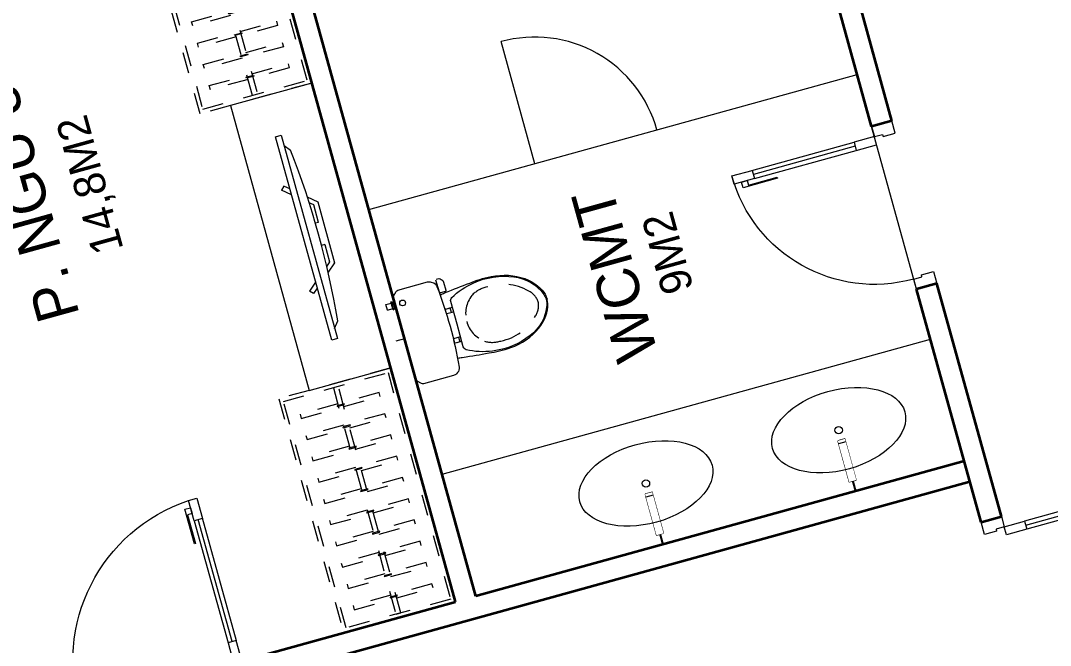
# Model space of a CAD drawing. Header units: metres. Extents: x 568332 to 569219, y 2065964 to 2066430.
# Drawn here: x 568554.31 to 568559.188, y 2066338.83 to 2066341.79 of the extents above; entities that cross this region are included whole.
import ezdxf

# ---------------------------------------------------------------- set-up
doc = ezdxf.new("R2010")
doc.units = ezdxf.units.M
for name, pattern in [('$AUDIT_BAD_LTYPE2', [0]), ('CENTER', [2, 1.25, -0.25, 0.25, -0.25]), ('X-5M-G-MB PHONGNGU$0$HIDDEN2', [0.1875, 0.125, -0.0625]), ('xref-thap C (mb tang 32-2)$0$HIDDEN', [0.375, 0.25, -0.125])]:
    doc.linetypes.add(name, pattern=pattern)
doc.layers.get('0').update_dxf_attribs({"linetype": 'CONTINUOUS'})
doc.layers.get('DEFPOINTS').update_dxf_attribs({"linetype": 'CONTINUOUS'})
for name, color, linetype, lineweight in [('-CENTER', 143, 'CENTER', 13), ('-DOOR', 137, 'CONTINUOUS', 9), ('-FURNITURE', 46, 'CONTINUOUS', 9), ('-HATCH', 8, 'CONTINUOUS', 5), ('-WALL', 4, 'CONTINUOUS', 35), ('TEXT25', 2, 'CONTINUOUS', 13)]:
    doc.layers.add(name, color=color, linetype=linetype, lineweight=lineweight)
doc.styles.add('SVN_AVO_thuong', font='')
doc.styles.add('T1', font='', dxfattribs={"height": 200})
doc.styles.get('SVN_AVO_thuong').set_extended_font_data('SVN-Avo')
doc.styles.get('T1').set_extended_font_data('VNgeometric Light')

# ---------------------------------------------------------------- blocks, each defined once
blk = doc.blocks.new('Sink_Cicle')
blk.add_lwpolyline([(17.49999987077899, -50.00226151314564), (-17.49999987077899, -49.99773848685436), (-17.51615354442038, -252.2967581441626), (17.48384613892995, -252.3012811850058)], close=True)
blk.add_circle((0, -300), 17.5)
at = {"layer": 'DEFPOINTS'}
blk.add_line((0, -100), (0, 0), dxfattribs=at)
blk.add_wipeout([(17.499999870775355, -50.00226151314928), (-17.49999987078263, -49.99773848685436), (-17.516153544427652, -252.29675814416623), (17.48384613892631, -252.3012811850058)])
at = {"layer": '-FURNITURE', "linetype": 'Continuous'}
blk.add_ellipse((0, -300), major_axis=(-325, 0), ratio=0.5846153846153846, dxfattribs=at)
blk.add_line((-17.51421511289664, -237.2967582757119), (17.48578462866135, -237.3012813020032))
blk = doc.blocks.new('XR.MB.LM123$0$tvi 1')
blk.add_lwpolyline([(28.54445810673496, -2.291926648467779e-10), (28.54445810673496, -999.9999999999964), (-7.275957614183426e-12, -1000), (0, 0)], close=True)
for points in [[(28.54445810680045, -50.31958968611434), (52.37372755713295, -80.86315460130209)], [(-24.09820395050338, -235.5599978379832), (-39.09879504836863, -251.7939635238108)], [(0, -255.9952397129928), (-24.09820395050338, -235.5599978379832)], [(0, -284.7849796677438), (-39.09879504836863, -251.7939635238108)], [(69.66229681991535, -315.0836646851385), (111.1934016081432, -350.2927865858655), (111.193401608034, -649.712917566063), (69.68611289083492, -684.9110379843005)], [(89.09002233762294, -445.7449799550195), (89.09002233762294, -359.9578938602899), (70.91298945683957, -344.6203678706661)], [(89.09002233762294, -445.7449799550195), (73.49991829216015, -445.7449799550232)], [(89.09002233768115, -554.2550200447404), (89.09002233773936, -640.0421061392371), (70.91298945678864, -655.3796321293303)], [(89.09002233768115, -554.2550200447404), (73.49991829216015, -554.2550200447404)], [(0, -715.2150203320198), (-39.09879504836863, -748.2060364759491)], [(-24.09820395050338, -764.4400021620095), (-39.09879504836863, -748.2060364759491)], [(0, -744.004760287), (-24.09820395050338, -764.4400021620095)], [(28.54445810674224, -949.680410313882), (52.37372755713295, -919.1368453984578)]]:
    blk.add_lwpolyline(points)
blk.add_arc((-4025.16618952866, -499.9999999999964), 4099.025185406737, 354.1310878512652, 5.868912148527433)
blk = doc.blocks.new('*U238')
at = {"linetype": 'X-5M-G-MB PHONGNGU$0$HIDDEN2'}
for points in [[(0, 600.0000000004657), (0, 0), (1254.545454600615, -3.99789616864818e-10), (1254.545454600615, 600.0000000000658)], [(1234.545454600615, 579.9996613719925), (1234.545454600615, 19.99966137199266), (20, 20.00000000046566), (20, 580.0000000004657)], [(1234.545454600615, 286.6991212950747), (1234.545454600615, 313.0991212949815), (20, 313.0991212953813), (19.99999859370291, 286.6991212952417)], [(113.7817614636733, 319.1750910408318), (109.4317788550979, 319.1750910408318), (109.4317788550979, 280.441767644881), (113.7817614636733, 280.441767644881)], [(227.7817614636733, 319.1750910407849), (223.4317788550979, 319.1750910407849), (223.4317788550979, 280.4417676448341), (227.7817614636733, 280.4417676448341)], [(341.7817614636733, 319.175091040738), (337.4317788550979, 319.175091040738), (337.4317788550979, 280.4417676447872), (341.7817614636733, 280.4417676447872)], [(455.7817614636733, 319.1750910406911), (451.4317788550979, 319.1750910406911), (451.4317788550979, 280.4417676447403), (455.7817614636733, 280.4417676447403)], [(569.7817614636733, 319.1750910406442), (565.431778855098, 319.1750910406442), (565.431778855098, 280.4417676446934), (569.7817614636733, 280.4417676446934)], [(683.7817614636733, 319.1750910405973), (679.431778855098, 319.1750910405973), (679.431778855098, 280.4417676446465), (683.7817614636733, 280.4417676446465)], [(797.7817614636733, 319.1750910405504), (793.431778855098, 319.1750910405504), (793.431778855098, 280.4417676445996), (797.7817614636733, 280.4417676445996)], [(911.7817614636733, 319.1750910405035), (907.431778855098, 319.1750910405035), (907.431778855098, 280.4417676445527), (911.7817614636733, 280.4417676445527)], [(1025.781761463673, 319.1750910404566), (1021.431778855098, 319.1750910404566), (1021.431778855098, 280.4417676445057), (1025.781761463673, 280.4417676445057)], [(1139.781761463673, 319.1750910404097), (1135.431778855098, 319.1750910404097), (1135.431778855098, 280.4417676444588), (1139.781761463673, 280.4417676444588)]]:
    blk.add_lwpolyline(points, close=True, dxfattribs=at)
for points in [[(122.2409142897814, 313.1103512093413), (122.2409142897814, 515.2497102723445), (100.1765458012815, 515.2497102723445), (100.1765458012815, 313.1103512093413)], [(236.2409142897814, 313.1103512092944), (236.2409142897814, 515.2497102722975), (214.1765458012815, 515.2497102722975), (214.1765458012815, 313.1103512092944)], [(350.2409142897814, 313.1103512092475), (350.2409142897814, 515.2497102722507), (328.1765458012815, 515.2497102722507), (328.1765458012815, 313.1103512092475)], [(464.2409142897814, 313.1103512092006), (464.2409142897814, 515.2497102722037), (442.1765458012815, 515.2497102722037), (442.1765458012815, 313.1103512092006)], [(578.2409142897814, 313.1103512091537), (578.2409142897814, 515.2497102721569), (556.1765458012815, 515.2497102721569), (556.1765458012815, 313.1103512091537)], [(692.2409142897814, 313.1103512091068), (692.2409142897814, 515.24971027211), (670.1765458012815, 515.24971027211), (670.1765458012815, 313.1103512091068)], [(806.2409142897814, 313.1103512090599), (806.2409142897814, 515.249710272063), (784.1765458012815, 515.249710272063), (784.1765458012815, 313.1103512090599)], [(920.2409142897814, 313.110351209013), (920.2409142897814, 515.2497102720162), (898.1765458012815, 515.2497102720162), (898.1765458012815, 313.110351209013)], [(1034.240914289781, 313.1103512089661), (1034.240914289781, 515.2497102719692), (1012.176545801281, 515.2497102719692), (1012.176545801281, 313.1103512089661)], [(1148.240914289781, 313.1103512089192), (1148.240914289781, 515.2497102719224), (1126.176545801281, 515.2497102719224), (1126.176545801281, 313.1103512089192)], [(100.1765458012815, 286.7103512094345), (100.1765458012815, 92.0852110228024), (122.2409142897814, 92.0852110228024), (122.2409142897814, 286.7103512094345)], [(214.1765458012815, 286.7103512093876), (214.1765458012815, 92.08521102275549), (236.2409142897814, 92.08521102275549), (236.2409142897814, 286.7103512093876)], [(328.1765458012815, 286.7103512093407), (328.1765458012815, 92.08521102270858), (350.2409142897814, 92.08521102270858), (350.2409142897814, 286.7103512093407)], [(442.1765458012815, 286.7103512092938), (442.1765458012815, 92.08521102266168), (464.2409142897814, 92.08521102266168), (464.2409142897814, 286.7103512092938)], [(556.1765458012815, 286.7103512092469), (556.1765458012815, 92.08521102261477), (578.2409142897814, 92.08521102261477), (578.2409142897814, 286.7103512092469)], [(670.1765458012815, 286.7103512092), (670.1765458012815, 92.08521102256786), (692.2409142897814, 92.08521102256786), (692.2409142897814, 286.7103512092)], [(784.1765458012815, 286.7103512091531), (784.1765458012815, 92.08521102252095), (806.2409142897814, 92.08521102252095), (806.2409142897814, 286.7103512091531)], [(898.1765458012815, 286.7103512091062), (898.1765458012815, 92.08521102247404), (920.2409142897814, 92.08521102247404), (920.2409142897814, 286.7103512091062)], [(1012.176545801281, 286.7103512090592), (1012.176545801281, 92.08521102242715), (1034.240914289781, 92.08521102242715), (1034.240914289781, 286.7103512090592)], [(1126.176545801281, 286.7103512090123), (1126.176545801281, 92.08521102238024), (1148.240914289781, 92.08521102238024), (1148.240914289781, 286.7103512090123)]]:
    blk.add_lwpolyline(points, dxfattribs=at)
blk = doc.blocks.new('*U198')
at = {"linetype": '$AUDIT_BAD_LTYPE2'}
for p, q in [((70, 100), (70, 700.0000000000018)), ((90, 700.0000000000018), (90, 100))]:
    blk.add_line(p, q, dxfattribs=at)
for points in [[(50, 700.0000000000018), (90, 700.0000000000018), (90, 800.0000000000018), (50, 800.0000000000018), (50, 700.0000000000018)], [(50, 702.9059272893373), (50, 100)], [(50, 100), (90, 100), (90, 0), (50, 0), (50, 100)]]:
    blk.add_lwpolyline(points)
for points in [[(118.2698876160139, 594.515618111911), (118.2698876160139, 764.1349438079942), (90, 764.1349438079942), (90, 735.8650561920094), (112.6159100928053, 735.8650561920094), (112.6159100928053, 594.515618111911)], [(0, 0), (50, 0), (50, -40), (60, -40), (60, -100.0001724930771), (0, -100.0001724930771)], [(900.0000000000018, -1.262177448353619e-28), (850.0000000000018, -1.262177448353619e-28), (850.0000000000018, -40.00000000000001), (840.0000000000018, -40.00000000000001), (840.0000000000018, -100.0001724930771), (900.0000000000018, -100.0001724930771)]]:
    blk.add_lwpolyline(points, close=True)
at = {"linetype": '$AUDIT_BAD_LTYPE2', "ltscale": 0.3}
blk.add_arc((50, 0), 800.0000000000019, 0, 90, dxfattribs=at)
blk = doc.blocks.new('*U149')
at = {"linetype": '$AUDIT_BAD_LTYPE2'}
for p, q in [((70, 100), (70, 699.9999999999982)), ((90, 699.9999999999982), (90, 100))]:
    blk.add_line(p, q, dxfattribs=at)
for points in [[(50, 699.9999999999982), (90, 699.9999999999982), (90, 799.9999999999982), (50, 799.9999999999982), (50, 699.9999999999982)], [(50, 702.9059272893337), (50, 100)], [(50, 100), (90, 100), (90, 0), (50, 0), (50, 100)]]:
    blk.add_lwpolyline(points)
for points in [[(118.2698876160139, 594.5156181119073), (118.2698876160139, 764.1349438079906), (90, 764.1349438079906), (90, 735.8650561920058), (112.6159100928053, 735.8650561920058), (112.6159100928053, 594.5156181119073)], [(0, 0), (50, 0), (50, -40), (60, -40), (60, -99.99999999999272), (0, -99.99999999999272)], [(899.9999999999982, 1.3252863207713e-28), (849.9999999999982, 1.3252863207713e-28), (849.9999999999982, -40.00000000000001), (839.9999999999982, -40.00000000000001), (839.9999999999982, -99.99999999999272), (899.9999999999982, -99.99999999999272)]]:
    blk.add_lwpolyline(points, close=True)
at = {"linetype": '$AUDIT_BAD_LTYPE2', "ltscale": 0.3}
blk.add_arc((50, 0), 799.9999999999982, 0, 90, dxfattribs=at)
blk = doc.blocks.new('A$C18091ED7')
for p, q in [((9.957147995010018e-09, -42.13376978135784), (0, -3.786117304116488e-07)), ((146.1412317672475, -26.59467297248193), (179.181621938591, -26.59467296488583)), ((146.1412317672475, -26.59467297248193), (146.1412317680188, -30.17859706786112)), ((146.1412317680188, -30.17859706786112), (165.7503655985456, -30.17859706340823)), ((153.0594147269658, -36.79204952501459), (146.1412317680188, -30.17859706786112)), ((152.3191092506386, -2.717133611440659e-07), (152.3191092568413, -26.59467297093943)), ((152.3191092506386, -2.717133611440659e-07), (179.1816219322718, -2.654269337654114e-07)), ((153.0594147269658, -36.79204952501459), (165.7503656001572, -36.79204952192958)), ((153.0594147275151, -39.73033438943094), (153.0594147269658, -36.79204952501459)), ((153.0594147275151, -39.73033438943094), (178.4413164740145, -39.73033438349376)), ((153.0594147275151, -39.73033438943094), (178.4413164740145, -39.73033438349376)), ((153.0594147275151, -39.73033438943094), (153.0594147281554, -42.13376974494895)), ((185.3594994290725, -30.17859705851879), (165.7503655985456, -30.17859706340823)), ((178.4413164733487, -36.79204951884458), (165.7503656001572, -36.79204952192958)), ((185.3594994290725, -30.17859705851879), (178.4413164733487, -36.79204951884458)), ((178.4413164733487, -36.79204951884458), (178.4413164740145, -39.73033438349376)), ((178.4413164740145, -39.73033438349376), (178.4413164746547, -42.1337697392446)), ((179.1816219322718, -2.654269337654114e-07), (179.181621938591, -26.59467296488583)), ((179.181621938591, -26.59467296488583), (185.3594994283012, -26.59467296337243)), ((185.3594994283012, -26.59467296337243), (185.3594994290725, -30.17859705851879)), ((-83.25994817525861, -267.3592828898691), (-83.259948167517, -299.9634285944048)), ((-83.25994817257379, -278.4883151478134), (-83.25994817046012, -287.6388527823146)), ((-60.91100930959874, -290.0299398849311), (-83.25994816994717, -290.0299398901407)), ((-62.88950393904452, -265.3807882612164), (-81.28145355204106, -265.3807882657275)), ((-60.91100931491019, -267.3592828844266), (-60.91100930728498, -299.9634285889624)), ((60.9110093945892, -267.3592828557594), (60.9110094022144, -299.9634285600623)), ((60.91100939990065, -290.029939856031), (83.25994826024908, -290.0299398510542)), ((62.88950401780676, -265.3807882316178), (81.2814536308033, -265.3807882273395)), ((83.25994825493763, -267.3592828505498), (83.25994826256283, -299.9634285550856)), ((83.25994825750604, -278.488315108727), (83.2599482596197, -287.6388527429954)), ((165.3959958605519, -261.9873972070927), (165.3959958671003, -289.7349902229907)), ((167.8691141396885, -259.5142789271486), (228.0810223811895, -259.5142789128586)), ((167.8691141472664, -292.2081085020036), (206.7175896017579, -292.2081084926904)), ((230.5541406641933, -274.3229751045001), (230.5541406613593, -261.9873971916386))]:
    blk.add_line(p, q)
for points in [[(230.0000000517721, -218.5046414944518, -0.1374073801801567), (225.4781190853137, -234.6482587013161), (221.7949787454636, -240.7070387715066, -0.2360805181595358), (198.2560902649639, -255.4947853636986, -0.0519608230665726), (-198.2560901437319, -255.4947854572965, -0.236080518165078), (-221.7949786317113, -240.7070388760185), (-225.4781189743626, -234.6482588077488, -0.1374073801809237), (-229.9999999484608, -218.5046416030382), (-229.9999999831671, -71.98694829508895, -0.1989123673786679), (-226.3782021181105, -63.2431547633314), (-208.8906150607545, -45.75556769772083, -0.1989123673792025), (-200.1468215308087, -42.13376982865157), (9.971699910238385e-09, -42.13376978135784), (200.1468215506357, -42.13376973403501, -0.1989123673792025), (208.8906150822841, -45.75556759897154), (226.3782021480001, -63.24315465634572, -0.1989123673791691), (230.0000000170658, -71.98694818626973)], [(144.14367173758, -618.9627606730501, -0.2124047892419209), (26.30999211127346, -734.491494372196, -0.0276853236339062), (-0.5628229983012716, -738.609219571983, -0.0222792448073508), (-26.30999181118386, -734.4914943844487, -0.2124047892421136), (-144.1436714920528, -618.9627607410075, -0.1427957259999892), (-167.2376623962118, -428.0139674870588, -0.0930051380368448), (-127.9331820271946, -309.1271633332653, -0.2564387014614383), (-111.240849547703, -299.9634286007786), (4.746470949612558e-08, -299.9634285748762), (111.2408496426324, -299.9634285482753, -0.2564387014619951), (127.933182126606, -309.1271632729331, -0.0930051380368741), (167.2376625517572, -428.0139674081001, -0.1427957260000456)]]:
    blk.add_lwpolyline(points, format="xyb", close=True)
at = {"linetype": 'xref-thap C (mb tang 32-2)$0$HIDDEN', "ltscale": 100}
blk.add_lwpolyline([(61.00044987679576, -669.0176259216969, -0.1990312026443698), (1.417429302819073e-07, -698.769823720475, -0.1990312026443799), (-61.00044960746891, -669.0176259504806, -0.2189240232571595), (-131.9321382956405, -478.313622940972, -0.1537914605682739), (-112.4681372026971, -403.989815428853, -0.2367011859554165), (5.876427167095244e-08, -347.5870280214876, -0.2367011859554843), (112.4681373467611, -403.9898153757968, -0.1537914605681893), (131.9321384748619, -478.313622878748, -0.2189240232571754)], format="xyb", close=True, dxfattribs=at)
blk.add_circle((165.7503656100234, -78.39166221523192), 13.90362011701458)
for centre, radius, start, end in [((-81.28145355158267, -267.3592828894034), 1.978494623656905, 90.00000001354867, 180.0000000133402), ((-62.88950393858613, -267.3592828848923), 1.978494623656905, 1.334021322268115e-08, 90.00000001354867), ((62.88950401826514, -267.3592828552937), 1.978494623656905, 90.00000001354867, 180.0000000133402), ((81.28145363126168, -267.3592828510155), 1.978494623656905, 1.334021322268115e-08, 90.00000001354867), ((167.8691141402633, -261.9873972065106), 2.473118279571131, 90.00000001354867, 180.0000000133402), ((167.8691141466952, -289.7349902224087), 2.473118279571131, 180.0000000133402, 270.0000000135486), ((206.717589598069, -276.6690117186226), 15.53909677420133, 270.0000000135486, 306.4658507565522), ((168.3527972659103, -224.7572911087773), 80.08895368617857, 306.4658507565522, 320.3122930343796), ((228.0810223845983, -274.3229751050822), 2.473118279571131, 320.3122930343796, 1.334021322268115e-08)]:
    blk.add_arc(centre, radius, start, end)
for points, knots in [([(-155.6468228230951, -259.4535552573798), (-156.6353001506941, -267.2522313103836), (-164.2940232875517, -328.394745314552), (-169.1545302536251, -385.0939582949213), (-183.68571763406, -527.7705276800843), (-135.602968026873, -679.1126648240606), (-50.29344375100118, -735.2493608418445), (-19.70048385594782, -741.0901266933652), (1.531116140540689e-07, -743.6724421556864)], [130.6139379315478, 130.6139379315478, 130.6139379315478, 130.6139379315478, 152.8521090939923, 311.1293507817257, 417.703951170228, 561.3833927516608, 697.6926317810714, 710.812262267882, 710.812262267882, 710.812262267882, 710.812262267882]), ([(155.6468228994709, -259.4535551877343), (156.6353002305841, -267.2522312389628), (164.2940233960289, -328.3947452375724), (169.1545303888706, -385.0939582149149), (183.6857178367027, -527.7705275934422), (135.6029683008201, -679.1126647599449), (50.29344405157826, -735.2493608178338), (19.70048415924612, -741.0901266841101), (1.530679583083838e-07, -743.6724421554536)], [130.613937934949, 130.613937934949, 130.613937934949, 130.613937934949, 152.8521090939923, 311.1293507817257, 417.703951170228, 561.3833927516608, 697.6926317810714, 710.812262267882, 710.812262267882, 710.812262267882, 710.812262267882])]:
    blk.add_open_spline(points, degree=3, knots=knots)
blk = doc.blocks.new('*U18')
at = {"linetype": '$AUDIT_BAD_LTYPE2'}
for p, q in [((70, 100), (69.99999999999999, 599.9999999999982)), ((89.99999999999999, 599.9999999999982), (90, 100))]:
    blk.add_line(p, q, dxfattribs=at)
for points in [[(49.99999999999999, 599.9999999999982), (89.99999999999999, 599.9999999999982), (89.99999999999999, 699.9999999999982), (49.99999999999999, 699.9999999999982), (49.99999999999999, 599.9999999999982)], [(49.99999999999999, 602.9059272893337), (50, 100)], [(50, 100), (90, 100), (90, 0), (50, 0), (50, 100)]]:
    blk.add_lwpolyline(points)
for points in [[(118.2698876160139, 494.5156181119073), (118.2698876160139, 664.1349438079906), (89.99999999999999, 664.1349438079906), (89.99999999999999, 635.8650561920058), (112.6159100928053, 635.8650561920058), (112.6159100928053, 494.5156181119073)], [(0, 0), (50, 0), (50, -40), (60, -40), (60, -100.0001724930698), (0, -100.0001724930698)], [(799.9999999999982, 7.105427357601134e-15), (749.9999999999982, 7.105427357601134e-15), (749.9999999999982, -40), (739.9999999999982, -40), (739.9999999999982, -100.0001724930698), (799.9999999999982, -100.0001724930698)]]:
    blk.add_lwpolyline(points, close=True)
at = {"linetype": '$AUDIT_BAD_LTYPE2', "ltscale": 0.3}
blk.add_arc((50, 0), 699.9999999999982, 0, 90, dxfattribs=at)
blk = doc.blocks.new('*U233')
at = {"linetype": 'X-5M-G-MB PHONGNGU$0$HIDDEN2'}
for points in [[(0, 600.0000000004657), (0, 0), (1254.545454447709, -3.99789616801902e-10), (1254.545454447709, 600.0000000000658)], [(1234.545454447709, 579.9996613719925), (1234.545454447709, 19.99966137199266), (20, 20.00000000046566), (20, 580.0000000004657)], [(1234.545454447709, 286.6991212950747), (1234.545454447709, 313.0991212949815), (20, 313.0991212953813), (19.99999859370291, 286.6991212952417)], [(113.7817614636733, 319.1750910408318), (109.4317788550979, 319.1750910408318), (109.4317788550979, 280.441767644881), (113.7817614636733, 280.441767644881)], [(227.7817614636733, 319.1750910407849), (223.4317788550979, 319.1750910407849), (223.4317788550979, 280.4417676448341), (227.7817614636733, 280.4417676448341)], [(341.7817614636733, 319.175091040738), (337.4317788550979, 319.175091040738), (337.4317788550979, 280.4417676447872), (341.7817614636733, 280.4417676447872)], [(455.7817614636733, 319.1750910406911), (451.4317788550979, 319.1750910406911), (451.4317788550979, 280.4417676447403), (455.7817614636733, 280.4417676447403)], [(569.7817614636733, 319.1750910406442), (565.431778855098, 319.1750910406442), (565.431778855098, 280.4417676446934), (569.7817614636733, 280.4417676446934)], [(683.7817614636733, 319.1750910405973), (679.431778855098, 319.1750910405973), (679.431778855098, 280.4417676446465), (683.7817614636733, 280.4417676446465)], [(797.7817614636733, 319.1750910405504), (793.431778855098, 319.1750910405504), (793.431778855098, 280.4417676445996), (797.7817614636733, 280.4417676445996)], [(911.7817614636733, 319.1750910405035), (907.431778855098, 319.1750910405035), (907.431778855098, 280.4417676445527), (911.7817614636733, 280.4417676445527)], [(1025.781761463673, 319.1750910404566), (1021.431778855098, 319.1750910404566), (1021.431778855098, 280.4417676445057), (1025.781761463673, 280.4417676445057)], [(1139.781761463673, 319.1750910404097), (1135.431778855098, 319.1750910404097), (1135.431778855098, 280.4417676444588), (1139.781761463673, 280.4417676444588)]]:
    blk.add_lwpolyline(points, close=True, dxfattribs=at)
for points in [[(122.2409142897814, 313.1103512093413), (122.2409142897814, 515.2497102723445), (100.1765458012815, 515.2497102723445), (100.1765458012815, 313.1103512093413)], [(236.2409142897814, 313.1103512092944), (236.2409142897814, 515.2497102722975), (214.1765458012815, 515.2497102722975), (214.1765458012815, 313.1103512092944)], [(350.2409142897814, 313.1103512092475), (350.2409142897814, 515.2497102722507), (328.1765458012815, 515.2497102722507), (328.1765458012815, 313.1103512092475)], [(464.2409142897814, 313.1103512092006), (464.2409142897814, 515.2497102722037), (442.1765458012815, 515.2497102722037), (442.1765458012815, 313.1103512092006)], [(578.2409142897814, 313.1103512091537), (578.2409142897814, 515.2497102721569), (556.1765458012815, 515.2497102721569), (556.1765458012815, 313.1103512091537)], [(692.2409142897814, 313.1103512091068), (692.2409142897814, 515.24971027211), (670.1765458012815, 515.24971027211), (670.1765458012815, 313.1103512091068)], [(806.2409142897814, 313.1103512090599), (806.2409142897814, 515.249710272063), (784.1765458012815, 515.249710272063), (784.1765458012815, 313.1103512090599)], [(920.2409142897814, 313.110351209013), (920.2409142897814, 515.2497102720162), (898.1765458012815, 515.2497102720162), (898.1765458012815, 313.110351209013)], [(1034.240914289781, 313.1103512089661), (1034.240914289781, 515.2497102719692), (1012.176545801281, 515.2497102719692), (1012.176545801281, 313.1103512089661)], [(1148.240914289781, 313.1103512089192), (1148.240914289781, 515.2497102719224), (1126.176545801281, 515.2497102719224), (1126.176545801281, 313.1103512089192)], [(100.1765458012815, 286.7103512094345), (100.1765458012815, 92.0852110228024), (122.2409142897814, 92.0852110228024), (122.2409142897814, 286.7103512094345)], [(214.1765458012815, 286.7103512093876), (214.1765458012815, 92.08521102275549), (236.2409142897814, 92.08521102275549), (236.2409142897814, 286.7103512093876)], [(328.1765458012815, 286.7103512093407), (328.1765458012815, 92.08521102270858), (350.2409142897814, 92.08521102270858), (350.2409142897814, 286.7103512093407)], [(442.1765458012815, 286.7103512092938), (442.1765458012815, 92.08521102266168), (464.2409142897814, 92.08521102266168), (464.2409142897814, 286.7103512092938)], [(556.1765458012815, 286.7103512092469), (556.1765458012815, 92.08521102261477), (578.2409142897814, 92.08521102261477), (578.2409142897814, 286.7103512092469)], [(670.1765458012815, 286.7103512092), (670.1765458012815, 92.08521102256786), (692.2409142897814, 92.08521102256786), (692.2409142897814, 286.7103512092)], [(784.1765458012815, 286.7103512091531), (784.1765458012815, 92.08521102252095), (806.2409142897814, 92.08521102252095), (806.2409142897814, 286.7103512091531)], [(898.1765458012815, 286.7103512091062), (898.1765458012815, 92.08521102247404), (920.2409142897814, 92.08521102247404), (920.2409142897814, 286.7103512091062)], [(1012.176545801281, 286.7103512090592), (1012.176545801281, 92.08521102242715), (1034.240914289781, 92.08521102242715), (1034.240914289781, 286.7103512090592)], [(1126.176545801281, 286.7103512090123), (1126.176545801281, 92.08521102238024), (1148.240914289781, 92.08521102238024), (1148.240914289781, 286.7103512090123)]]:
    blk.add_lwpolyline(points, dxfattribs=at)
blk = doc.blocks.new('M29-T3')
at = {"layer": '-FURNITURE'}
blk.add_line((200184.5213416263, -827716.7030488453), (200184.5213416601, -830116.7030488704), dxfattribs=at)
for points in [[(200834.521341464, -827216.7024556131), (199434.521341464, -827216.7024561213), (199434.5213415341, -827616.7030490777), (200834.5213415341, -827616.7030485694)], [(198284.5213414849, -830116.7030488453), (198284.5213414849, -827716.7030488453), (198884.5213414849, -827716.7030488453), (198884.5213414849, -830116.7030488453)]]:
    blk.add_lwpolyline(points, close=True, dxfattribs=at)
blk.add_lwpolyline([(200184.5213416378, -828532.4800791685), (200784.5213416378, -828532.4800791685)], dxfattribs=at)
blk.add_arc((200184.5213416378, -828532.4800791685), 600, 270, 0, dxfattribs=at)
at = {"layer": '-HATCH'}
blk.add_line((199129.6560844386, -830116.7028763522), (199929.6560844386, -830116.7028763522), dxfattribs=at)
at = {"layer": '-WALL'}
for p, q in [((198184.5213414848, -826616.7030488453), (198184.5213414848, -830116.7030488453)), ((198284.5213414847, -826616.7030488453), (198284.5213414844, -827616.7030488453)), ((198284.5213414844, -827616.7030488453), (201984.5213416317, -827616.7030488453)), ((198284.5213414848, -827716.7030488453), (201984.5213416263, -827716.7030488453)), ((197984.3307585812, -830116.7030488453), (199129.6560844386, -830116.7030488453)), ((197984.3307585811, -830116.7030488453), (197984.3307585811, -830216.7030488453)), ((199129.6560844386, -830216.7030488453), (199129.6560844386, -830116.7030488453)), ((199929.6560844386, -830116.703048845), (201984.5213416601, -830116.703048845)), ((199929.6560844386, -830216.703048845), (199929.6560844386, -830116.703048845)), ((197984.3307585811, -830216.7030488453), (199129.6560844386, -830216.7030488453)), ((199929.6560844386, -830216.7030488453), (201984.5213416615, -830216.7030488453))]:
    blk.add_line(p, q, dxfattribs=at)
at = {"layer": '-DOOR', "xscale": -1, "rotation": 270}
blk.add_blockref('*U198', (198284.5213414847, -826616.7030488453), dxfattribs=at)
at = {"layer": '-DOOR', "xscale": -1}
blk.add_blockref('*U18', (199929.6560844386, -830116.702876352), dxfattribs=at)
at = {"layer": '-DOOR', "rotation": 180}
blk.add_blockref('*U149', (197984.3307585811, -830216.7030488453), dxfattribs=at)
at = {"layer": '-FURNITURE', "extrusion": (0, 0, -1), "yscale": 0.916666666665974, "zscale": -0.916666666665974}
for name, p, xscale in [('*U238', (-198284.5213414844, -827616.7030488453), -0.916666666665974), ('*U233', (-201984.5213414437, -827616.7030488453), 0.916666666665974)]:
    blk.add_blockref(name, p, dxfattribs=dict(at, xscale=xscale))
at = {"layer": '-FURNITURE', "extrusion": (0, 0, -1), "xscale": -1, "rotation": 90.0036897224144}
blk.add_blockref('XR.MB.LM123$0$tvi 1', (-200635.2188828391, -827382.0961922775), dxfattribs=at)
at = {"layer": '-FURNITURE'}
blk.add_blockref('A$C18091ED7', (199550.0425306339, -827674.5692790402), dxfattribs=at)
at = {"layer": 'TEXT25'}
for s, height, rotation, style, p in [('P. NGỦ 3', 200, 359.9999999899487, 'SVN_AVO_thuong', (200070.093469106, -826264.7218892784)), ('14,8M2', 150, 359.9999999899487, 'T1', (200314.5568680553, -826547.9902756624)), ('WCMT', 200, 1.005123984043621e-08, 'SVN_AVO_thuong', (199158.9897480294, -828855.8645759257)), ('9M2', 150, 1.005123984043621e-08, 'T1', (199413.2935526757, -829099.9431901136))]:
    blk.add_text(s, height=height, rotation=rotation, dxfattribs=dict(at, style=style)).set_placement(p)
at = {"layer": '-FURNITURE', "rotation": 90.00000000000001}
blk.add_blockref('Sink_Cicle', (198284.5213414849, -829583.0018482213), dxfattribs=at)
at = {"layer": '-WALL'}
blk.add_line((198284.5213414849, -830116.7030488453), (198284.5213414848, -827716.7030488453), dxfattribs=at)
at = {"layer": '-FURNITURE', "rotation": 90.00000000000001}
blk.add_blockref('Sink_Cicle', (198284.5213414849, -828635.9934868356), dxfattribs=at)

msp = doc.modelspace()

# ---------------------------------------------------------------- block references
at = {"layer": '-CENTER', "xscale": 0.001, "yscale": 0.001, "zscale": 0.001, "rotation": 105.4590240790866}
msp.add_blockref('M29-T3', (567811.5475536175, 2065927.325027594), dxfattribs=at)

doc.saveas('drawing.dxf')
